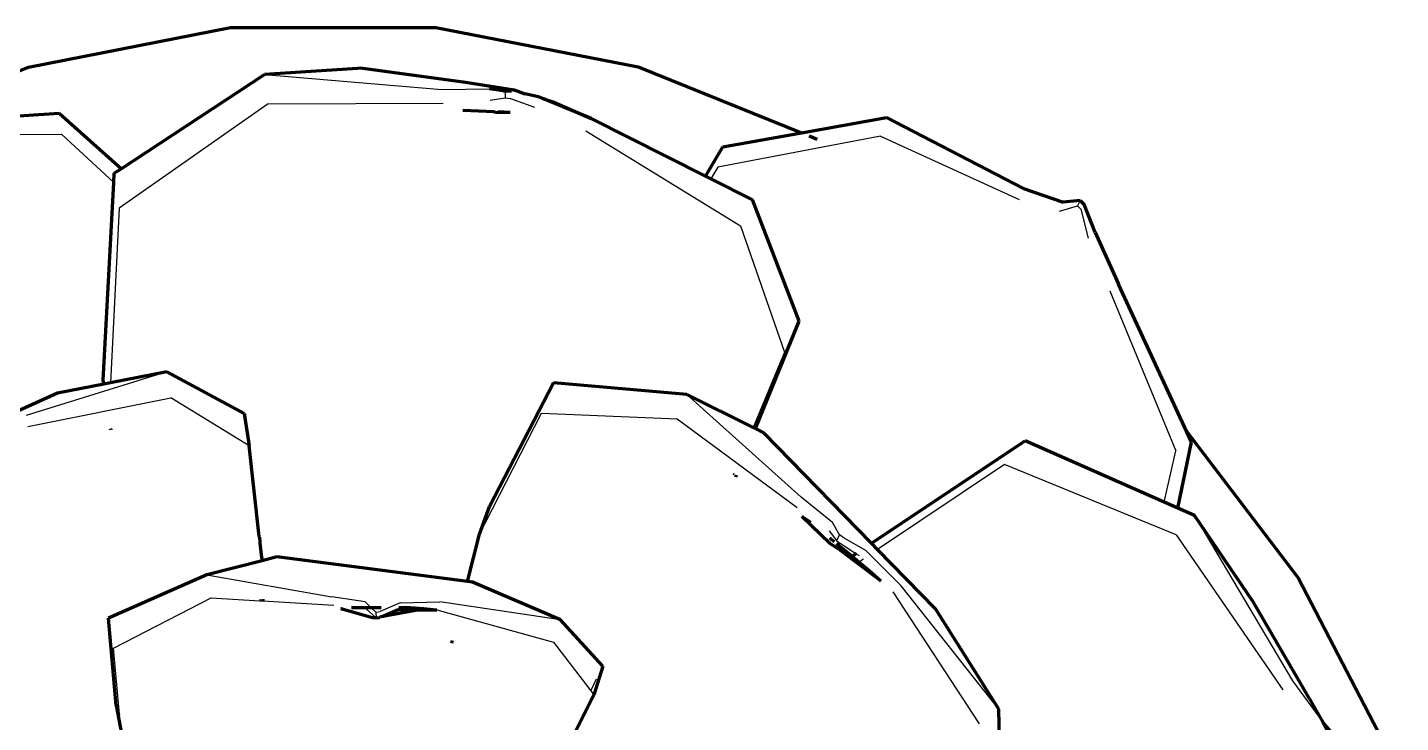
# Model space of a CAD drawing. Header units: millimetres. Extents: x 4307 to 31003, y 2809 to 20009.
# Drawn here: x 11353.1 to 11444.4, y 9389 to 9435.3 of the extents above; entities that cross this region are included whole.
import ezdxf

# ---------------------------------------------------------------- set-up
doc = ezdxf.new("R2010")
doc.units = ezdxf.units.MM
doc.layers.add('ProfileEdges', color=7, linetype='Continuous')

msp = doc.modelspace()

# ---------------------------------------------------------------- linework, layer by layer
for p, q in [((11368.834, 9432.133), (11380.632, 9431.149)), ((11380.632, 9431.149), (11383.794, 9431.189)), ((11384.848, 9431.11), (11384.848, 9431.049)), ((11369.077, 9430.189), (11359.168, 9423.247)), ((11369.077, 9430.189), (11380.719, 9430.238)), ((11383.849, 9430.428), (11384.842, 9430.575)), ((11384.848, 9431.049), (11384.842, 9430.575)), ((11384.842, 9430.575), (11385.192, 9430.531)), ((11385.192, 9430.531), (11386.796, 9429.96)), ((11386.139, 9430.858), (11385.269, 9431.054)), ((11390.203, 9428.379), (11400.503, 9422.068)), ((11345.121, 9428.095), (11355.324, 9428.17)), ((11358.809, 9424.955), (11355.324, 9428.17)), ((11409.818, 9428.039), (11398.978, 9425.981)), ((11409.818, 9428.039), (11419.032, 9423.824)), ((11398.978, 9425.981), (11398.514, 9425.195)), ((11359.168, 9423.247), (11358.591, 9411.616)), ((11421.715, 9423.053), (11422.912, 9423.404)), ((11423.098, 9423.752), (11422.912, 9423.404)), ((11423.13, 9423.174), (11422.912, 9423.404)), ((11423.13, 9423.174), (11423.635, 9421.246)), ((11400.503, 9422.068), (11403.421, 9413.66)), ((11425.068, 9417.734), (11429.452, 9407.087)), ((11403.421, 9413.66), (11401.327, 9408.65)), ((11362.326, 9412.351), (11352.978, 9409.448)), ((11353.073, 9408.714), (11362.589, 9410.627)), ((11367.805, 9407.419), (11362.589, 9410.627)), ((11404.528, 9404.002), (11396.921, 9410.835)), ((11383.527, 9402.327), (11387.258, 9409.595)), ((11387.258, 9409.595), (11396.28, 9409.219)), ((11396.28, 9409.219), (11404.275, 9403.324)), ((11358.701, 9408.491), (11358.691, 9408.559)), ((11428.69, 9403.676), (11429.452, 9407.087)), ((11400.049, 9405.593), (11400, 9405.475)), ((11418.057, 9406.194), (11409.62, 9400.526)), ((11429.47, 9401.5), (11418.057, 9406.194)), ((11406.623, 9402.332), (11404.528, 9404.002)), ((11430.689, 9402.794), (11437.213, 9391.79)), ((11383.133, 9401.539), (11383.516, 9402.286)), ((11383.527, 9402.327), (11383.516, 9402.286)), ((11407.087, 9401.509), (11406.623, 9402.332)), ((11406.391, 9401.768), (11406.875, 9401.115)), ((11407.087, 9401.509), (11406.875, 9401.115)), ((11406.875, 9401.115), (11407.127, 9400.935)), ((11407.386, 9401.286), (11407.087, 9401.509)), ((11408.837, 9400.468), (11407.386, 9401.286)), ((11429.47, 9401.5), (11436.573, 9391.181)), ((11408.173, 9400.247), (11407.127, 9400.935)), ((11408.404, 9400.095), (11408.173, 9400.247)), ((11408.837, 9400.468), (11411.186, 9398.106)), ((11408.625, 9399.858), (11408.38, 9399.693)), ((11408.682, 9399.896), (11408.653, 9399.877)), ((11365, 9398.842), (11373.315, 9397.37)), ((11358.782, 9393.966), (11365.271, 9397.313)), ((11365.271, 9397.313), (11368.507, 9397.117)), ((11375.517, 9397.037), (11373.315, 9397.37)), ((11410.632, 9397.699), (11416.372, 9388.917)), ((11417.69, 9389.904), (11411.186, 9398.106)), ((11368.507, 9397.226), (11368.507, 9397.117)), ((11368.507, 9397.117), (11368.718, 9397.104)), ((11368.718, 9397.104), (11373.434, 9396.819)), ((11375.899, 9396.674), (11375.517, 9397.037)), ((11375.602, 9396.558), (11376.249, 9395.984)), ((11376.224, 9396.366), (11375.899, 9396.674)), ((11376.224, 9396.366), (11376.527, 9396.39)), ((11377.863, 9396.985), (11376.527, 9396.39)), ((11377.863, 9396.985), (11380.493, 9397.045)), ((11380.286, 9396.512), (11388.048, 9394.37)), ((11388.52, 9395.837), (11380.493, 9397.045)), ((11376.224, 9396.366), (11376.249, 9395.984)), ((11359.172, 9389.562), (11358.782, 9393.966)), ((11388.048, 9394.37), (11390.539, 9391.115)), ((11390.539, 9391.115), (11390.923, 9391.911)), ((11390.539, 9391.115), (11390.735, 9390.859)), ((11437.213, 9391.79), (11439.232, 9389.037)), ((11359.172, 9389.562), (11359.187, 9389.521)), ((11359.319, 9388.282), (11359.187, 9389.521))]:
    msp.add_line(p, q)
at = {"layer": 'ProfileEdges', "lineweight": 211}
for p, q in [((11353.118, 9432.636), (11366.568, 9435.27)), ((11366.568, 9435.27), (11380.226, 9435.259)), ((11380.226, 9435.259), (11393.678, 9432.646)), ((11343.477, 9428.763), (11353.118, 9432.636)), ((11359.281, 9425.866), (11368.834, 9432.133)), ((11375.37, 9432.567), (11368.834, 9432.133)), ((11375.37, 9432.567), (11382.205, 9431.628)), ((11393.678, 9432.646), (11404.552, 9428.259)), ((11382.205, 9431.628), (11385.441, 9431.119)), ((11384.848, 9431.11), (11383.794, 9431.189)), ((11384.715, 9431.048), (11383.794, 9431.189)), ((11384.848, 9431.11), (11385.269, 9431.054)), ((11385.441, 9431.119), (11386.139, 9430.858)), ((11384.715, 9431.048), (11384.848, 9431.049)), ((11384.848, 9431.049), (11385.269, 9431.054)), ((11387.051, 9430.652), (11386.139, 9430.858)), ((11387.381, 9430.516), (11387.051, 9430.652)), ((11387.381, 9430.516), (11388.07, 9430.301)), ((11390.567, 9429.201), (11387.381, 9430.516)), ((11388.07, 9430.301), (11390.567, 9429.201)), ((11355.175, 9429.532), (11345.005, 9428.872)), ((11359.281, 9425.866), (11355.175, 9429.532)), ((11384.097, 9429.66), (11382.026, 9429.738)), ((11384.097, 9429.66), (11384.356, 9429.616)), ((11385.165, 9429.619), (11384.356, 9429.616)), ((11385.165, 9429.619), (11384.373, 9429.649)), ((11404.552, 9428.259), (11410.209, 9429.276)), ((11419.33, 9424.553), (11410.209, 9429.276)), ((11398.16, 9425.374), (11390.567, 9429.201)), ((11399.316, 9427.317), (11404.552, 9428.259)), ((11405.061, 9428.053), (11405.591, 9427.839)), ((11398.16, 9425.374), (11399.316, 9427.317)), ((11358.831, 9425.571), (11359.281, 9425.866)), ((11358.102, 9411.8), (11358.809, 9424.955)), ((11358.809, 9424.955), (11358.831, 9425.571)), ((11398.514, 9425.195), (11398.16, 9425.374)), ((11401.289, 9423.797), (11398.514, 9425.195)), ((11404.397, 9415.716), (11401.289, 9423.797)), ((11419.33, 9424.553), (11421.968, 9423.637)), ((11423.098, 9423.752), (11421.968, 9423.637)), ((11423.098, 9423.752), (11423.363, 9423.481)), ((11424.085, 9421.631), (11423.363, 9423.481)), ((11424.085, 9421.631), (11425.654, 9418.175)), ((11430.163, 9408.408), (11425.654, 9418.175)), ((11401.484, 9408.573), (11404.397, 9415.716)), ((11362.326, 9412.351), (11358.591, 9411.616)), ((11367.482, 9409.571), (11362.326, 9412.351)), ((11358.143, 9411.527), (11355.056, 9410.92)), ((11358.143, 9411.527), (11358.102, 9411.8)), ((11358.591, 9411.616), (11358.143, 9411.527)), ((11383.805, 9403.393), (11388.059, 9411.616)), ((11396.921, 9410.835), (11388.059, 9411.616)), ((11355.056, 9410.92), (11340.65, 9404.455)), ((11401.327, 9408.65), (11396.921, 9410.835)), ((11367.482, 9409.571), (11367.805, 9407.419)), ((11358.593, 9408.487), (11358.582, 9408.562)), ((11401.484, 9408.573), (11401.327, 9408.65)), ((11402.038, 9408.298), (11401.484, 9408.573)), ((11409.215, 9400.942), (11402.038, 9408.298)), ((11430.163, 9408.408), (11437.586, 9398.636)), ((11430.503, 9407.672), (11430.163, 9408.408)), ((11368.456, 9401.594), (11367.805, 9407.419)), ((11409.215, 9400.942), (11419.435, 9407.756)), ((11428.69, 9403.676), (11419.435, 9407.756)), ((11429.594, 9403.277), (11430.503, 9407.672)), ((11400.177, 9405.368), (11400.229, 9405.496)), ((11383.133, 9401.539), (11383.805, 9403.393)), ((11429.594, 9403.277), (11428.69, 9403.676)), ((11430.689, 9402.794), (11429.594, 9403.277)), ((11434.599, 9397.038), (11430.689, 9402.794)), ((11406.431, 9400.916), (11404.571, 9402.721)), ((11404.571, 9402.721), (11405.086, 9402.398)), ((11405.086, 9402.398), (11405.156, 9402.34)), ((11368.478, 9401.407), (11368.456, 9401.594)), ((11368.483, 9401.357), (11368.478, 9401.407)), ((11368.483, 9401.357), (11368.525, 9401.01)), ((11368.525, 9401.01), (11368.525, 9400.98)), ((11368.525, 9400.98), (11368.591, 9400.389)), ((11382.331, 9398.386), (11383.133, 9401.539)), ((11406.413, 9401.308), (11406.728, 9401.05)), ((11409.62, 9400.526), (11409.215, 9400.942)), ((11368.591, 9400.389), (11368.634, 9400.02)), ((11369.638, 9400.028), (11368.661, 9399.778)), ((11382.331, 9398.386), (11369.638, 9400.028)), ((11407.039, 9400.559), (11406.431, 9400.916)), ((11406.876, 9400.928), (11407.915, 9400.075)), ((11407.039, 9400.559), (11409.834, 9398.431)), ((11407.915, 9400.075), (11408.173, 9400.247)), ((11407.915, 9400.075), (11408.38, 9399.693)), ((11408.173, 9400.247), (11408.237, 9400.29)), ((11413.476, 9396.574), (11409.62, 9400.526)), ((11368.661, 9399.778), (11365, 9398.842)), ((11368.634, 9400.02), (11368.661, 9399.778)), ((11408.38, 9399.693), (11409.031, 9399.159)), ((11409.031, 9399.159), (11409.834, 9398.431)), ((11365, 9398.842), (11358.437, 9395.96)), ((11382.67, 9398.342), (11382.331, 9398.386)), ((11388.52, 9395.837), (11382.67, 9398.342)), ((11437.586, 9398.636), (11444.407, 9385.547)), ((11368.719, 9397.22), (11368.718, 9397.104)), ((11373.902, 9396.576), (11374.071, 9396.61)), ((11376.004, 9395.976), (11373.902, 9396.576)), ((11374.625, 9396.676), (11375.899, 9396.674)), ((11375.899, 9396.674), (11376.584, 9396.673)), ((11376.697, 9396.094), (11377.724, 9396.527)), ((11376.697, 9396.094), (11379.005, 9396.52)), ((11379.412, 9396.595), (11377.724, 9396.527)), ((11377.724, 9396.527), (11379.005, 9396.52)), ((11377.768, 9396.672), (11378.537, 9396.671)), ((11378.537, 9396.671), (11379.412, 9396.595)), ((11379.005, 9396.52), (11379.412, 9396.595)), ((11379.005, 9396.52), (11380.286, 9396.512)), ((11379.412, 9396.595), (11380.286, 9396.512)), ((11417.69, 9389.904), (11413.476, 9396.574)), ((11438.361, 9390.583), (11434.599, 9397.038)), ((11358.954, 9390.144), (11358.437, 9395.96)), ((11376.249, 9395.984), (11376.004, 9395.976)), ((11376.249, 9395.984), (11376.502, 9396.012)), ((11376.58, 9396.072), (11376.502, 9396.012)), ((11376.58, 9396.072), (11376.697, 9396.094)), ((11391.337, 9392.77), (11388.52, 9395.837)), ((11381.289, 9394.293), (11381.332, 9394.462)), ((11391.337, 9392.77), (11390.735, 9390.859)), ((11358.954, 9390.144), (11359.319, 9388.282)), ((11390.735, 9390.859), (11388.355, 9386.083)), ((11438.361, 9390.583), (11439.232, 9389.037)), ((11417.819, 9383.481), (11417.69, 9389.904)), ((11439.994, 9388.148), (11439.232, 9389.037)), ((11439.232, 9389.037), (11439.797, 9387.999))]:
    msp.add_line(p, q, dxfattribs=at)

doc.saveas('drawing.dxf')
